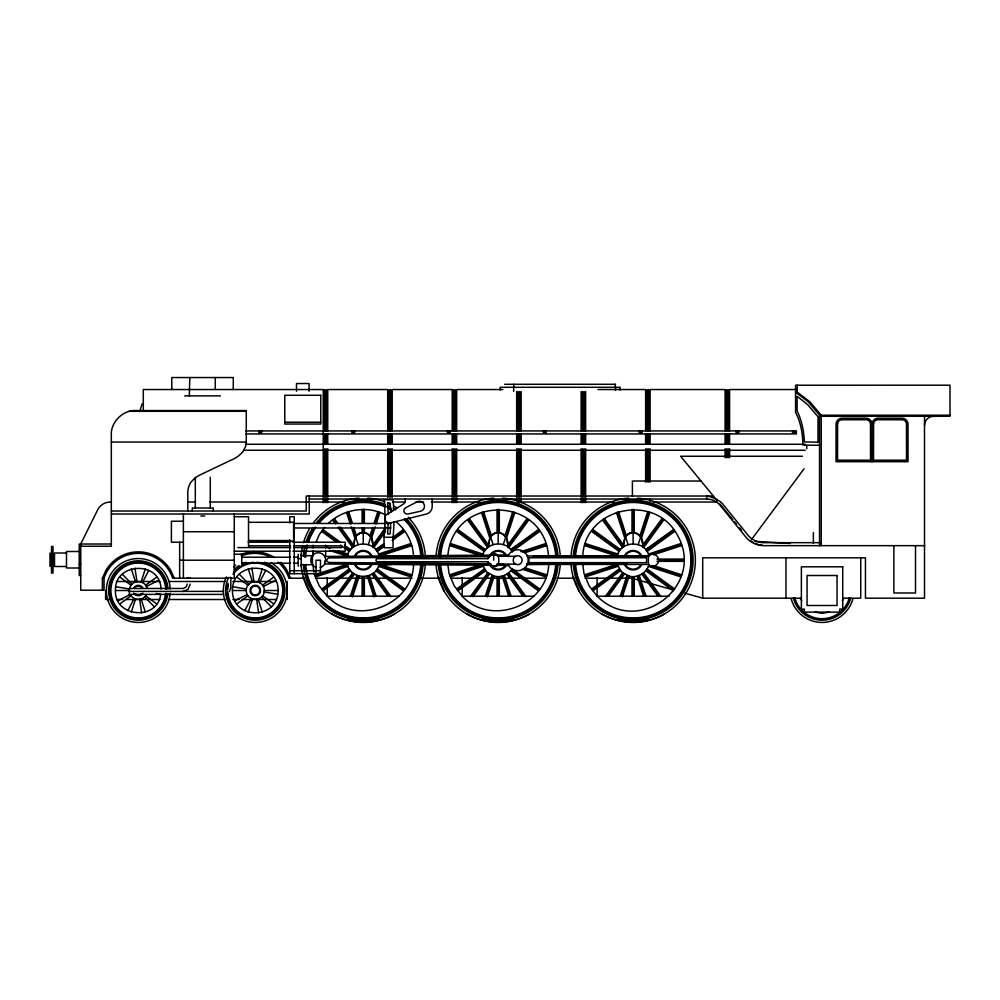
<?xml version="1.0" encoding="UTF-8"?>
<svg xmlns="http://www.w3.org/2000/svg" width="1000" height="1000" viewBox="0 0 1000 1000"><rect width="100%" height="100%" fill="white"/><g stroke="black" fill="none" stroke-linecap="round" stroke-linejoin="round"><path stroke-width="1.5" d="M327.238 587.75L327.238 596.2C355.325 626.688 412.562 606 413.587 564.35M327.238 584.975L327.238 577.537M462.188 587.75L462.188 596.2C490.775 627.238 548.763 605.188 548.737 562.837M462.188 584.975L462.188 577.537M597.137 586.362L597.137 596.2C638.337 637.537 706.475 585.25 677.212 534.763C654.375 492.275 584.562 507.6 582.775 556.075M597.137 584.975L597.137 577.537M187.2 584.05L186.287 586.775L183.375 588.462L129.325 588.5L129.325 594.4L223.525 594.4M190.2 584.15L188.025 589.338L182.85 591.5M246.363 442.275L245.55 446.725L243 451.488M189.3 395.875L189.788 377.55M329.475 550.425L347.262 556.2C350.45 540.025 376.012 540.025 379.2 556.2M584.55 545.612L617.163 556.2C620.35 540.025 645.913 540.025 649.1 556.2M156.163 593.475L160.675 594.237C157.8 621.125 114.175 617.5 115.463 590.5C114.225 562.087 160.6 560.575 160.975 589.025M232.425 590.5C232.113 560.825 278.425 560.825 278.125 590.5C278.425 620.163 232.113 620.163 232.425 590.5L246.275 590.5C245.837 578.938 264.713 578.938 264.275 590.5C264.713 602.05 245.837 602.05 246.275 590.5M312.875 556.075L313.463 551.55M347.262 556.2L347.625 555.138L332.837 550.337M314.65 574.812L347.262 564.212C350.45 580.388 376.012 580.4 379.2 564.212M447.825 556.075C452.562 494.75 543.8 494.75 548.538 556.075M617.163 556.2L617.525 555.138L584.987 544.562M351.188 526.788L354.9 538.212L353.612 546.975L339.025 526.9M481.5 512.5L489.85 538.212L488.562 546.975L468.5 519.362M616.438 512.5L624.8 538.212L623.513 546.975L603.45 519.362M513.763 384.288L513.663 391.463M139.75 411.625L142.025 403.938M131.3 612.112L135.55 599.012M141.088 581.987L145.338 568.888M248.25 612.112L252.512 599.012M258.038 581.987L262.3 568.888M350.35 596.2L357.125 575.375M370 535.75L372.762 527.238M374.15 522.987L377.837 511.637M351.538 596.2L358.162 575.812L359.225 576.175L352.488 596.925M368.3 544.612L373.65 528.125M375.075 523.75L378.875 512.062M371.562 538.212L375.275 526.788M376.2 523.925L379.913 512.5M485.3 596.2L492.075 575.375M504.95 535.75L512.788 511.637M486.488 596.2L493.113 575.812C500.25 578.35 508.675 574.95 512.463 568.462M503.25 544.612L513.825 512.062M487.438 596.925L494.175 576.175L486.512 571.875L482.25 564.475L482.575 565.275L450.037 575.85M506.512 538.212L514.862 512.5M620.25 596.2L627.013 575.375M639.9 535.75L647.725 511.637M621.438 596.2L628.062 575.812C636.65 578.925 646.8 573.263 649.062 564.475L648.725 565.275L681.275 575.85M638.2 544.612L648.775 512.062M622.375 596.925L629.125 576.175L621.462 571.875L617.163 564.212L584.55 574.812M641.462 538.212L649.812 512.5M129.625 588.175C131.525 579.525 145.1 579.525 147.012 588.175M316.038 542.275L319.15 534.763L324.738 527.475M487.887 558.663C502.512 540.763 502.512 579.663 487.887 561.763L377.475 561.712A1.5 1.5 0 0 1 375.975 560.212A1.5 1.5 0 0 1 377.475 558.713L487.887 558.663A6 6 0 0 1 497.925 555.962M508.162 555.962L508.587 554.963A10.5 10.5 0 0 1 524.425 552.175A10.5 10.5 0 0 1 524.425 568.25A10.5 10.5 0 0 1 508.587 565.462L496.125 565.35M526.763 565.462L527.175 564.45L626.712 563.5M842.412 600.55L843.562 597.788M379.175 564.487L378.837 565.275L411.375 575.85M102.4 590.2L102.4 578.2L105.812 570.575A37.612 37.612 0 0 1 170.863 570.575L174.288 578.2M127.825 610.675L134.188 598.438M142.45 582.55L148.812 570.325M244.775 610.675L251.137 598.438M259.4 582.55L265.775 570.325M354.925 538.162C361.213 526.087 375.238 535.862 372.85 546.975L385.613 529.4M489.862 538.162C496.163 526.087 510.188 535.862 507.8 546.975L527.85 519.362M624.812 538.162C631.1 526.087 645.138 535.862 642.75 546.975L662.8 519.362M229.35 591.512L230.812 587.975L230.875 577.587L227.875 577.587M335.4 596.6L352.725 572.762M372.587 545.413L385.838 527.188M337.088 596.2L353.612 573.438M338.1 596.712L354.513 574.125M373.738 547.663L385.588 531.35M470.35 596.6L487.675 572.762M507.537 545.413L526.962 518.688M472.025 596.2L488.562 573.438M473.05 596.712L489.462 574.125M508.688 547.663L528.75 520.05M605.3 596.6L622.625 572.762M642.487 545.413L661.912 518.688M606.975 596.2L623.513 573.438M608.375 596.2L624.412 574.125M643.637 547.663L663.7 520.05M751.338 539.788L804.1 468.738M117.987 600.638L130.312 594.487C133.062 600.8 142.9 601.05 146.113 595M242.987 451.5L242.413 452.2A28.8 28.8 0 0 1 231.287 460.037L199.788 475.037A28.075 28.075 0 0 0 190.95 482.238L190.625 482.65A19.25 19.25 0 0 0 188.775 486.637L188.512 487.475A19.25 19.25 0 0 0 187.8 492.688L187.8 511.025M328.325 523.387C343.1 509.312 366.637 505.188 384.925 514.575M375.8 549.725L383.975 543.75M510.75 549.725L538.337 529.637M645.7 549.725L673.288 529.637M119.987 603.825L131.1 595.737M145.538 585.25L156.65 577.175M236.938 603.825L248.05 595.737M262.488 585.25L273.612 577.175M321.7 588.987L349.312 568.938M392.463 537.575L403.387 529.637M322.388 589.888L350 569.825M376.463 550.6L384 545.125M392.775 538.737L404.075 530.538L392.875 538.1M323.075 590.775L350.688 570.712M377.15 551.487L384.675 546.013M392.212 540.55L404.762 531.425M456.65 588.987L484.263 568.938M457.337 589.888L484.95 569.825M511.413 550.6L539.025 530.538L511.637 549.038M458.025 590.775L485.625 570.712M512.1 551.487L539.712 531.425M591.6 588.987L619.212 568.938M592.288 589.888L619.9 569.825M646.363 550.6L673.975 530.538L646.587 549.038M592.975 590.775L620.575 570.712M647.05 551.487L674.663 531.425M376.688 549.038L384.162 543.987M359.787 533.288L356.463 535.75L353.7 527.238M494.738 533.288L491.413 535.75L483.575 511.637M629.688 533.288L626.362 535.75L618.525 511.637M146.312 586.512L158.637 580.363M234.95 600.638L247.275 594.487M263.275 586.512L275.6 580.363M394.35 614.113C375.188 624.75 351.275 624.75 332.113 614.113M529.3 614.113C510.138 624.75 486.225 624.75 467.062 614.113M664.25 614.113C645.088 624.75 621.175 624.75 602.013 614.113M829.075 612.112L822.062 613.35L815.037 612.112M378.4 554.1L410.95 543.525M315.087 575.85L347.625 565.275L347.262 564.212M378.837 555.138L411.375 544.562M315.512 576.9L348.062 566.325M383.65 554.763L411.812 545.612M449.6 574.812L480.737 564.7M520.75 551.7L545.9 543.525M522.663 552.263L546.325 544.562M450.462 576.9L483.013 566.325M524.525 552.837L546.763 545.612M648.3 554.1L680.837 543.525M584.987 575.85L617.525 565.275L617.163 564.212M648.725 555.138L681.275 544.562M585.413 576.9L617.962 566.325M653.538 554.763L681.712 545.612M512.463 551.962C506.125 539.85 486.125 541.888 482.575 555.138L450.037 544.562M378.75 618.138L363.237 620.188L347.713 618.138M513.7 618.138L498.175 620.188L482.663 618.138M648.65 618.138L633.125 620.188L617.6 618.138M508.587 554.963L324.738 556.462L325.65 556.462L325.65 550.8M489.3 556.613L328.5 557.925L326.238 560.212L328.5 562.487L490.913 563.812M533.188 556.5L648.375 555.962A6 6 0 0 1 656.862 555.962A6 6 0 0 1 656.862 564.45A6 6 0 0 1 648.375 564.45L527.175 564.45M386.287 564.412L390.962 564.4M526.737 563.787L592.275 563.5M504.688 384.288L615.625 384.288M502.825 389.538L456.688 389.538L456.688 430.775M597.938 389.538L645.612 389.538L645.612 430.775M796.287 389.538L729.587 389.538L729.587 430.775M184.7 395.875L220.362 395.875M129.325 411.3L246.275 411.3M795.562 392.137L808.213 401.812L819.55 415.213L950 415.213M819.55 416.287L950 416.287L950 385.188L795.562 385.225L795.562 412.388A45.475 23.525 -90 0 1 802.862 445.2M284.788 422.225L320.775 422.225M245.975 430.938L796.363 430.938L796.363 433.938L245.975 433.938M258.788 431.213L261.788 431.213M351.75 431.213L354.75 431.213M447.325 431.175L450.312 431.175M543.25 431.175L546.25 431.175M639.163 431.15L642.163 431.15M735.987 431.15L738.988 431.15M792.412 431.125L795.413 431.125M639.163 432.55L642.163 432.55M735.987 432.55L738.988 432.55M792.412 432.512L795.413 432.512M258.788 432.612L261.788 432.612M351.75 432.612L354.75 432.612M447.325 432.575L450.312 432.575M543.25 432.575L546.25 432.575M111.325 442.05L246.275 442.05M245.538 444.275L805.212 444.275M804.375 445.2L819.55 445.2M243.988 450.262L805.212 450.262M802.425 456.262L680.625 456.262L717 500.438M700.913 481.025L632.4 481.025L632.4 496.025M713.363 496.025L306.25 496.025L306.25 511.025L111.325 511.025M309.25 499.025L706.712 499.025A17.488 17.488 0 0 1 720.15 505.325L745.8 537A23.438 23.438 0 0 0 752.125 542.438L753.6 543.237A23.438 23.438 0 0 0 763.288 545.662L924.788 545.662M111.325 502.025L110.337 502.025A14.188 14.188 0 0 0 97.837 509.525L80.738 544.012L80.738 590.2L104.038 590.2L104.038 578.2A36.1 36.1 0 0 1 172.638 578.2L228.113 578.2M187.85 502.025L195.65 502.025M209.713 502.025L344 502.025M392.413 502.025L404.9 502.025M415.838 502.025L423.65 502.025M431.45 502.025L479.862 502.025M517.337 502.025L614.163 502.025M653.2 502.025L717.225 502.025M111.325 514.012L309.25 514.012L309.25 496.025M234.275 516.725L248.525 516.725L248.525 546.712M183.388 521.225L171.4 521.225L171.4 542.212L183.388 542.212M248.525 522.3L293.6 522.3L293.6 541.138L248.525 541.138M294.125 523.475L390.913 523.475M294.125 527.975L390.913 527.975M183.388 531.725L234.275 531.725M393.038 537.263L393.038 547.75L384.038 547.75L384.038 537.263L393.038 537.263A187.9 187.9 0 0 0 393.95 521.65M248.525 540.538L290.487 540.538M248.15 542.212L289.762 542.212M292.838 542.212L345.238 542.212L345.238 551.213L292.838 551.213M821.237 542.663L762.65 542.663A21.412 21.412 0 0 1 746.637 533.538L722.075 503.2A21.713 21.713 0 0 0 715.212 498.875L713.888 498.2A24.025 24.025 0 0 0 706.712 496.025L706.712 499.025M111.325 544.012L79.237 544.012L79.237 575.5L80.738 575.5M762.1 544.913L758.988 544.913L755.312 543.25M248.738 545.837L290.538 545.837M293.625 545.837L341.625 545.837L341.625 547.6L293.625 547.6M80.738 546.25L111.325 546.25L111.325 432.062C112.65 421.188 121.875 411.9 132.75 410.562L246.275 410.562L246.275 443.363M237.9 547.6L290.538 547.6M234.275 551.213L289.762 551.213M79.237 551.5L66.5 551.5L66.5 568L79.237 568M66.5 553L54.5 553L54.5 566.5L66.5 566.5M234.275 554.212L241.775 554.212L241.775 566.213M301.188 555.712L312.438 555.712L312.438 564.712L301.188 564.712M442.9 555.962L386.962 555.962A6 6 0 0 0 378.488 555.962M498.188 556.312L515.425 556.312A4.5 4.5 0 0 1 522.175 560.212A4.5 4.5 0 0 1 515.425 564.1L498.188 564.1M241.775 557.212L290.575 557.212M293.625 557.212L298.188 557.212M298.188 558.663L301.188 558.663M656.95 559.087L683.888 559.087M179.65 560.212L234.275 560.212M658.6 560.212L684.038 560.212M656.95 561.337L683.888 561.337M241.775 563.212L290.575 563.212M293.625 563.212L298.188 563.212M79.237 564.25L80.738 564.25M391.625 564.45L386.962 564.45A6 6 0 0 1 377.525 563.212M289.762 570.7L320.5 570.7M187.2 577.737L190.2 577.737M102.4 578.2L104.038 578.2M231.2 578.2L234.275 578.2L234.275 513.725M304.55 578.2L288.888 578.2A36.1 36.1 0 0 0 278.125 562.1M315.45 578.2L412.038 578.2M421.388 578.2L440.075 578.2M450.975 578.2L521.075 578.2M524.188 578.2L546 578.2M556.9 578.2L574.038 578.2M584.938 578.2L606.75 578.2M609.862 578.2L631.675 578.2L673.1 589.862M116.388 581.5L159.875 581.5M169.2 581.5L225.113 581.5M232.875 581.5L276.363 581.5M115.463 590.5L129.325 590.5L129.512 589.025L115.962 586.763M264.275 590.5L278.125 590.5M129.325 591.4L223.425 591.4M399.225 596.2L327.238 596.2L319.15 585.662L314.062 573.387M534.175 596.2L462.188 596.2L454.1 585.662L449.012 573.387L447.825 564.35M669.125 596.2L597.137 596.2L589.05 585.662L583.962 573.387L582.575 562.837M684.938 593.188L702.7 598.188L801.375 598.188M842.738 598.188L860.738 598.188L860.738 557.825M108.737 599.5L105.625 599.5L105.625 590.5M116.5 599.5L122.7 599.5M125.812 599.5L159.95 599.5M169.262 599.5L225.15 599.5M232.9 599.5L239.112 599.5M242.213 599.5L276.363 599.5M346.587 620.112L362.663 620.112M363.8 620.112L379.875 620.112M481.538 620.112L497.612 620.112M498.75 620.112L514.825 620.112M616.487 620.112L632.562 620.112M633.7 620.112L649.775 620.112M497.163 563.862L503.413 563.913M491.45 565.312L324.738 563.962L324.738 560.962M755.013 541.325L790.325 543.5M232.913 586.763L246.475 589.025M264.075 591.975L277.638 594.237M585.413 543.525L617.962 554.1M653.538 565.662L681.712 574.812M648.3 566.325L680.837 576.9M450.462 543.525L483.013 554.1M524.525 567.587L546.763 574.812M524.138 568.638L546.325 575.85M449.6 545.612L480.737 555.725M522.225 569.2L545.9 576.9M325.875 546.888L330.312 548.325M337.713 550.737L348.062 554.1M383.65 565.662L411.812 574.812M378.4 566.325L410.95 576.9M750.413 541.038L752.862 542.15M592.975 529.637L620.575 549.7M647.05 568.938L674.663 588.987M592.288 530.538L619.9 550.6M646.363 569.825L673.975 589.888M591.6 531.425L619.212 551.487M645.675 570.712L673.288 590.775M458.025 529.637L485.625 549.7M512.1 568.938L539.712 588.987M457.337 530.538L484.95 550.6M511.413 569.825L539.025 589.888M456.65 531.425L484.263 551.487M510.725 570.712L538.337 590.775M323.075 529.637L340.637 542.413M344.412 545.138L350.688 549.7M377.15 568.938L404.762 588.987M322.388 530.538L338.7 542.388M344.975 546.95L350 550.6M376.463 569.825L404.075 589.888M321.7 531.425L336.763 542.375M340.525 545.1L349.312 551.487M375.775 570.712L403.387 590.775M236.938 577.175L248.05 585.25M262.488 595.737L273.612 603.825M119.987 577.175L131.1 585.25M145.538 595.737L156.65 603.825M395.975 521.712C406.3 529.925 412.788 542.913 413.587 556.075M615.138 384.288L615.625 390.075M239.275 574.225L248.975 584.087M261.575 596.912L271.275 606.775M122.312 574.225L132.012 584.087M144.613 596.912L154.325 606.775M719.938 504.025L732.712 519.55M734.688 521.938L736.65 524.325M739.6 527.9L741.562 530.288M604.35 518.688L624.412 546.287M643.637 572.762L661.05 596.725M642.75 573.438L659.275 596.2M602.562 520.05L622.625 547.663M641.85 574.125L657.887 596.2M469.4 518.688L489.462 546.287M508.688 572.762L526.1 596.725M507.8 573.438L524.325 596.2M467.612 520.05L487.675 547.663M506.9 574.125L522.938 596.2M334.45 518.688L337.987 523.538M340.625 527.188L354.513 546.287M373.738 572.762L391.15 596.725M333.562 519.362L336.287 523.125M372.85 573.438L389.375 596.2M332.663 520.05L335.4 523.812M338.137 527.575L352.725 547.663M371.95 574.125L387.987 596.2M651.862 584.875L656.075 591.1M512.712 578.65L521.962 592.337M377.762 578.65L387.013 592.337M290.538 578.2L287.113 570.575A37.612 37.612 0 0 0 280.663 562.362M800.562 597.825L801.737 600.638M573.225 576.862L579.225 591.337M526.763 554.963L527.175 555.962L648.375 555.962L648.375 564.45M508.162 564.45L508.587 565.462M438.275 576.862L444.275 591.337M303.325 576.862L309.325 591.337M639.237 575.375L646 596.2M617.487 512.062L628.062 544.612M644.825 596.2L638.2 575.812L637.137 576.175L643.637 596.2M504.288 575.375L511.062 596.2M482.537 512.062L493.113 544.612M509.875 596.2L503.25 575.812L502.188 576.175L508.688 596.2M348.625 511.637L352.312 522.987M369.338 575.375L376.112 596.2M347.587 512.062L351.388 523.75M352.812 528.125L358.162 544.612M374.925 596.2L368.3 575.812L367.238 576.175L373.975 596.925M346.55 512.5L350.262 523.925M248.25 568.888L252.512 581.987M258.038 599.012L262.3 612.112M131.3 568.888L135.55 581.987M141.088 599.012L145.338 612.112M251.912 568.088L253.95 581.675M256.588 599.325L258.625 612.913M134.963 568.088L137 581.675M139.637 599.325L141.675 612.913M312.875 564.35L313.863 571.875M924.513 416.287L924.513 598.188L865.45 598.188L865.45 557.825L702.7 557.825L702.7 598.188M915.512 545.662L915.512 592.987L893.863 592.987L893.863 545.662M872.025 424.212A6 6 0 0 0 866.038 418.212L842.038 418.212A6 6 0 0 0 836.038 424.212L836.038 461.7L908.012 461.7L908.012 424.212A6 6 0 0 0 902.013 418.212L878.025 418.212A6 6 0 0 0 872.025 424.212L872.025 461.7M821.237 545.662L821.237 415.213L809.9 401.812L797.25 392.137L797.25 385.188M819.55 415.213L819.55 545.662M813.363 532.475L813.363 543.362M806.775 445.775L806.775 448.762M785.962 557.825L785.962 598.188M729.587 433.825L729.587 444.275M729.587 448.762L729.587 457.725M728.088 389.538L728.088 430.775M728.088 433.825L728.088 444.275M728.088 448.762L728.088 457.725M726.587 389.538L726.587 430.775M726.587 433.825L726.587 444.275M726.587 448.762L726.587 457.725M725.088 430.775L725.088 389.538L650.113 389.538L650.113 430.775M725.088 433.825L725.088 444.275M725.088 448.762L725.088 457.725M650.113 433.825L650.113 444.275M650.113 448.762L650.113 482.113M650.113 498.6L650.113 501.287M648.612 389.538L648.612 430.775M648.612 433.825L648.612 444.275M648.612 448.762L648.612 482.113M647.113 389.538L647.113 430.775M647.113 433.825L647.113 444.275M647.113 448.762L647.113 482.113M645.612 433.825L645.612 444.275M645.612 448.762L645.612 482.113M634.25 509.45L634.25 532.675M634.25 576.55L634.25 596.2M633.125 509.312L633.125 543.713M633.125 576.7L633.125 596.2M632 509.45L632 532.675A9 9 0 0 0 624.212 542.775M632 576.55L632 596.2M620.125 390.075L620.125 387.287L500.175 387.287L500.175 390.075M585.638 391.512L585.638 430.775M585.638 433.825L585.638 444.275M585.638 448.762L585.638 497.262M585.638 498.6L585.638 502.625M584.138 391.512L584.138 430.775M584.138 433.825L584.138 444.275M584.138 448.762L584.138 497.262M584.138 498.6L584.138 502.625M582.638 391.512L582.638 430.775M582.638 433.825L582.638 444.275M582.638 448.762L582.638 497.262M582.638 498.6L582.638 502.625M581.138 391.512L581.138 430.775M581.138 433.825L581.138 444.275M581.138 448.762L581.138 497.262M581.138 498.6L581.138 502.625M521.163 391.512L521.163 430.775M521.163 433.825L521.163 444.275M521.163 448.762L521.163 497.262M521.163 498.6L521.163 502.625M519.663 391.512L519.663 430.775M519.663 433.825L519.663 444.275M519.663 448.762L519.663 497.262M519.663 498.6L519.663 502.625M518.162 391.512L518.162 430.775M518.162 433.825L518.162 444.275M518.162 448.762L518.162 497.262M518.162 498.6L518.162 502.625M516.663 391.512L516.663 430.775M516.663 433.825L516.663 444.275M516.663 448.762L516.663 497.262M516.663 498.6L516.663 501.287M499.3 509.45L499.3 532.675A9 9 0 0 1 507.1 542.775M499.3 576.55L499.3 596.2M498.175 509.312L498.175 543.713M498.175 576.7L498.175 596.2M497.05 509.45L497.05 532.675A9 9 0 0 0 489.263 542.775M497.05 576.55L497.05 596.2M493.688 554.212L493.688 560.212M456.688 433.825L456.688 444.275M456.688 448.762L456.688 497.262M456.688 498.6L456.688 502.625M455.188 389.538L455.188 430.775M455.188 433.825L455.188 444.275M455.188 448.762L455.188 497.262M455.188 498.6L455.188 502.625M453.688 389.538L453.688 430.775M453.688 433.825L453.688 444.275M453.688 448.762L453.688 497.262M453.688 498.6L453.688 502.625M452.188 430.775L452.188 389.538L392.212 389.538L392.212 430.775M452.188 433.825L452.188 444.275M452.188 448.762L452.188 497.262M452.188 498.6L452.188 502.625M432.2 499.025L432.2 506.525A7.825 7.825 0 0 1 426.912 513.925L390.637 522.863A4.713 4.713 0 0 1 384.9 519.45A4.713 4.713 0 0 1 388.312 513.725L403.688 503.862A3.638 3.638 0 0 0 405.213 500.9L405.213 499.025M392.212 433.825L392.212 444.275M392.212 448.762L392.212 497.262M390.712 389.538L390.712 430.775M390.712 433.825L390.712 444.275M390.712 448.762L390.712 497.262M389.212 389.538L389.212 430.775M389.212 433.825L389.212 444.275M389.212 448.762L389.212 497.262M387.713 430.775L387.713 389.538L327.738 389.538L327.738 430.775M387.713 433.825L387.713 444.275M387.713 448.762L387.713 497.262M364.35 509.45L364.35 523.387M364.35 528.038L364.35 532.675A9 9 0 0 1 372.15 542.775M364.35 576.55L364.35 596.2M363.237 509.312L363.237 523.325M363.237 528L363.237 543.713M363.237 576.7L363.237 596.2M362.113 509.45L362.113 523.387M362.113 528.038L362.113 532.675A9 9 0 0 0 354.312 542.775M362.113 576.55L362.113 596.2M327.738 433.825L327.738 444.275M327.738 448.762L327.738 497.262M327.738 498.6L327.738 502.625M326.238 389.538L326.238 430.775M326.238 433.825L326.238 444.275M326.238 448.762L326.238 497.262M326.238 498.6L326.238 502.625M325.65 545.138L325.65 547.962M324.738 389.538L324.738 430.775M324.738 433.825L324.738 444.275M324.738 448.762L324.738 497.262M324.738 498.6L324.738 502.625M323.237 497.262L323.237 389.538L143.3 389.538L143.3 410.938M323.237 498.6L323.237 502.625M316 573.7L316 560.212L320.5 560.212L320.5 573.7L289.762 573.7L289.762 539.825M313.188 545.138L313.188 547.962M313.188 550.8L313.188 555.05M309.075 391.2L309.075 383.537L296.488 383.537L296.488 391.2M301.188 554.212L301.188 566.213M298.188 554.212L298.188 566.213M294.262 573.7L294.262 516.725L289.762 516.725L289.762 522.888M287.225 581.5L287.225 599.5M233.275 389.538L233.275 377.55L171.8 377.55L171.8 389.538M215.275 377.55L215.275 389.538M213.287 511.025L213.287 508.025L192.3 508.025L192.3 511.025M210.287 477.3L210.287 507.75M195.3 477.3L195.3 507.75M183.388 513.725L183.388 578.2M179.65 542.212L179.65 578.2M53 546.287L53 573.225M51.5 546.287L51.5 573.225M50 553L50 566.5M515.425 564.1A4.5 4.5 0 0 1 515.425 556.312M497.925 564.45A6 6 0 0 1 487.887 561.763M384.038 537.263A187.9 187.9 0 0 0 384.038 499.775L393.038 499.775A187.9 187.9 0 0 1 393.738 509.137M390.625 524.663A184.65 184.65 0 0 1 390.087 533.875L387.587 534.012L387.788 531.237A191.137 191.137 0 0 0 388.162 522.762M390.625 512.362A184.65 184.65 0 0 0 390.087 503.162L387.587 503.013L387.788 505.8A191.137 191.137 0 0 1 388.162 514.275M316.312 567.45A7.5 7.5 0 0 1 312.113 555.913A7.5 7.5 0 0 1 324.387 555.913A7.5 7.5 0 0 1 320.188 567.45M852.925 598.775A31.962 31.962 0 0 1 791.188 598.775M850.738 598.188A29.688 29.688 0 0 1 793.375 598.188M849.287 597.8A28.188 28.188 0 0 1 794.825 597.8M924.513 425.288A9 9 0 0 1 933.5 416.287M200.85 516.062A7.5 4 0 0 1 204.737 516.062M167.838 593.6A29.688 29.688 0 0 1 122.15 615.4A29.688 29.688 0 0 1 123.475 564.788A29.688 29.688 0 0 1 167.963 588.95M142.863 593.125A5.25 5.25 0 0 1 133.775 593.125M133.775 587.875A5.25 5.25 0 0 1 142.863 587.875M170.15 593.275A31.962 31.962 0 0 1 121.15 617.45A31.962 31.962 0 0 1 122.338 562.825A31.962 31.962 0 0 1 170.25 589.113M141.5 593.675A4.5 4.5 0 0 1 135.137 593.675M134.425 588.25A4.5 4.5 0 0 1 142.213 588.25M166.35 593.438A28.188 28.188 0 0 1 122.963 614.138A28.188 28.188 0 0 1 124.225 566.087A28.188 28.188 0 0 1 166.462 589.025M165.613 593.362A27.438 27.438 0 0 1 123.375 613.513A27.438 27.438 0 0 1 124.6 566.737A27.438 27.438 0 0 1 165.725 589.075M264.438 562.263A29.688 29.688 0 0 1 283.175 600.65A29.688 29.688 0 0 1 244.15 618.025A29.688 29.688 0 0 1 228.15 578.413M234.275 569.5A29.688 29.688 0 0 1 239.112 565.6M241.788 564.05A29.688 29.688 0 0 1 246.1 562.263M271.25 562.825A31.962 31.962 0 0 1 283.4 605.662A31.962 31.962 0 0 1 240.925 619.05A31.962 31.962 0 0 1 226.312 576.987M233.675 566.938A31.962 31.962 0 0 1 235.812 565.15M256.737 562.35A28.188 28.188 0 0 1 283.463 590.988A28.188 28.188 0 0 1 255.763 618.688A28.188 28.188 0 0 1 227.125 591.962M227.087 590.5A28.188 28.188 0 0 1 228.038 583.2M233.363 572.75A28.188 28.188 0 0 1 253.8 562.35M233.075 574.375A27.438 27.438 0 0 1 277.188 573.987A27.438 27.438 0 0 1 264.65 616.287A27.438 27.438 0 0 1 227.875 591.925M227.875 589.075A27.438 27.438 0 0 1 228.438 584.788M241.325 555.887A36.1 36.1 0 0 1 269.237 556.475M240.525 554.587A37.612 37.612 0 0 1 274.475 557.55M574.738 557.163A58.463 58.463 0 0 1 663.238 510.087A58.463 58.463 0 0 1 663.238 610.325A58.463 58.463 0 0 1 574.738 563.25M573.3 555.95A59.975 59.975 0 0 1 664.75 509.237A59.975 59.975 0 0 1 663.525 611.912A59.975 59.975 0 0 1 573.225 563.05M634.3 532.675A9 9 0 0 1 642.05 542.775M575.5 557.2A57.713 57.713 0 0 1 662.85 510.737A57.713 57.713 0 0 1 662.85 609.675A57.713 57.713 0 0 1 575.5 563.212M640.925 564.712A9 9 0 0 1 625.337 564.712M625.337 555.712A9 9 0 0 1 640.925 555.712M641.575 565.087A9.75 9.75 0 0 1 624.688 565.087M624.688 555.337A9.75 9.75 0 0 1 641.575 555.337M637.55 498.125A62.25 62.25 0 0 1 695.35 562.175A62.25 62.25 0 0 1 633.612 622.45A62.25 62.25 0 0 1 570.95 563.15M571.038 555.788A62.25 62.25 0 0 1 628.7 498.125M558.088 563.05A59.975 59.975 0 0 1 498.9 620.188A59.975 59.975 0 0 1 438.35 564.475M438.35 555.95A59.975 59.975 0 0 1 498.175 500.238A59.975 59.975 0 0 1 558 555.95M556.562 563.25A58.463 58.463 0 0 1 498.95 618.675A58.463 58.463 0 0 1 439.9 564.788M439.8 557.163A58.463 58.463 0 0 1 498.175 501.75A58.463 58.463 0 0 1 556.562 557.163M555.812 563.212A57.713 57.713 0 0 1 498.938 617.913A57.713 57.713 0 0 1 440.65 564.725M440.55 557.2A57.713 57.713 0 0 1 498.175 502.5A57.713 57.713 0 0 1 555.812 557.2M505.975 564.712A9 9 0 0 1 490.387 564.712M490.387 555.712A9 9 0 0 1 505.975 555.712M506.625 565.087A9.75 9.75 0 0 1 489.738 565.087M489.738 555.337A9.75 9.75 0 0 1 506.625 555.337M560.363 563.15A62.25 62.25 0 0 1 498.925 622.45A62.25 62.25 0 0 1 436.087 564.637M436.087 555.788A62.25 62.25 0 0 1 493.762 498.125M502.6 498.125A62.25 62.25 0 0 1 560.275 555.788M423.062 564.475A59.975 59.975 0 0 1 363.237 620.188A59.975 59.975 0 0 1 303.4 564.475M303.4 555.95A59.975 59.975 0 0 1 304.95 546.062M306.1 541.962A59.975 59.975 0 0 1 312.762 527.8M316.087 523.125A59.975 59.975 0 0 1 385.525 504.525M388.162 505.662A59.975 59.975 0 0 1 390.725 506.912M393.225 508.263A59.975 59.975 0 0 1 395.637 509.75M406.625 518.812A59.975 59.975 0 0 1 423.062 555.95M371.025 564.712A9 9 0 0 1 355.438 564.712M355.438 555.712A9 9 0 0 1 371.025 555.712M421.512 564.788A58.463 58.463 0 0 1 306.762 575.337M305.75 570.875A58.463 58.463 0 0 1 304.95 564.788M304.85 557.163A58.463 58.463 0 0 1 305.487 551.05M306.05 548.038A58.463 58.463 0 0 1 306.762 545.075M307.625 542.163A58.463 58.463 0 0 1 315.038 527.112M317.8 523.413A58.463 58.463 0 0 1 391.138 508.837M404.575 518.862A58.463 58.463 0 0 1 421.613 557.163M420.763 564.725A57.713 57.713 0 0 1 363.237 617.913A57.713 57.713 0 0 1 305.7 564.725M305.6 557.2A57.713 57.713 0 0 1 307.488 545.275M308.337 542.388A57.713 57.713 0 0 1 315.663 527.537M319.363 522.725A57.713 57.713 0 0 1 385.312 506.887M388.088 508.125A57.713 57.713 0 0 1 392.088 510.238M404.038 519.4A57.713 57.713 0 0 1 420.863 557.2M371.675 565.087A9.75 9.75 0 0 1 354.787 565.087M354.787 555.337A9.75 9.75 0 0 1 371.675 555.337M425.325 564.637A62.25 62.25 0 0 1 363.237 622.45A62.25 62.25 0 0 1 301.137 564.637M301.137 555.788A62.25 62.25 0 0 1 302.738 545.525M303.5 542.688A62.25 62.25 0 0 1 309.325 529.087M313.4 522.913A62.25 62.25 0 0 1 358.812 498.125M367.65 498.125A62.25 62.25 0 0 1 384.975 501.887M387.738 502.987A62.25 62.25 0 0 1 390.45 504.225M394.35 506.3A62.25 62.25 0 0 1 396.875 507.837M408.275 517.25A62.25 62.25 0 0 1 425.325 555.788M837.588 423.625L837.537 460.2L870.525 460.2L870.487 423.625A4.5 4.5 0 0 0 866.612 419.75L841.45 419.75A4.5 4.5 0 0 0 837.588 423.625M873.575 423.625L873.525 460.2L906.513 460.2L906.475 423.625A4.5 4.5 0 0 0 902.6 419.75L877.438 419.75A4.5 4.5 0 0 0 873.575 423.625M417.188 501.75L405.7 507.713A3.375 3.375 0 0 0 407.837 514.05L420.4 511.25A5.062 5.062 0 0 0 424.212 504.663A5.062 5.062 0 0 0 417.188 501.75M320.775 395.275L284.788 395.275L284.788 424.05L320.775 424.05L320.775 395.275M818 442.2L804.35 441.938A48.475 25.087 90 0 0 797.812 412.537L797.113 411.163L797.113 396.3L807.525 404.5L818 416.788L818 442.2M646.587 557.762L528.975 557.762L528.975 562.65L646.587 562.65L646.587 557.762M842.738 566.812L801.375 566.812L801.375 609.125L804.375 609.125L804.375 612.112L839.737 612.112L839.737 609.125L842.738 609.125L842.738 566.812M837.05 575.5L807.062 575.5L807.062 605.487L837.05 605.487L837.05 575.5M252.65 595.037A5.25 5.25 0 0 0 260.525 590.5A5.25 5.25 0 0 0 252.65 585.95A5.25 5.25 0 0 0 252.65 595.037M252.087 593.675A4.5 4.5 0 0 0 259.613 591.663A4.5 4.5 0 0 0 254.112 586.15A4.5 4.5 0 0 0 252.087 593.675"/></g></svg>
